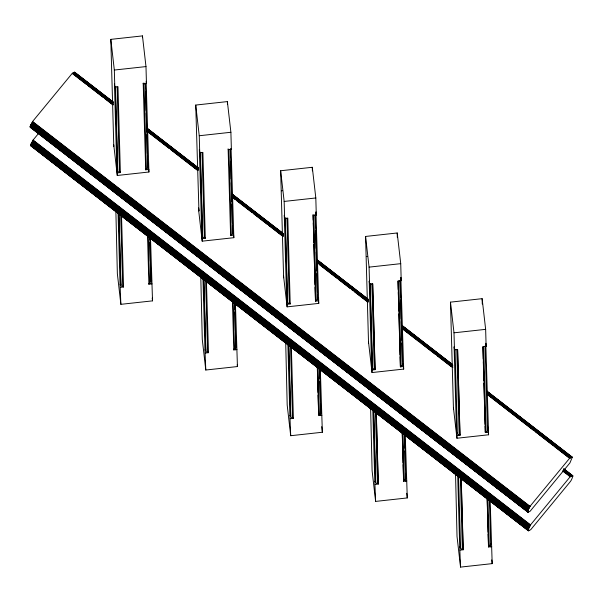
<?xml version="1.0" encoding="UTF-8"?>
<svg xmlns="http://www.w3.org/2000/svg" width="603" height="603" viewBox="0 0 603 603"><rect width="100%" height="100%" fill="white"/><g stroke="black" fill="none" stroke-linecap="round" stroke-linejoin="round"><path stroke-width="0.9" d="M30.987 127.308C28.597 126.947 32.434 122.884 32.57 121.52L72.345 73.227L113.304 104.914M31.733 145.745C28.884 146.092 32.931 141.275 33.082 140.069L39.022 132.864M487.118 394.106L569.79 458.34L571.493 457.142L572.292 457.24L569.918 462.931L530.135 511.223L528.22 512.203L30.256 127.323M562.848 470.837L570.295 476.596L530.519 524.889L528.371 529.193L528.205 530.685L530.655 529.773L570.43 481.48C571.75 479.898 574.659 473.031 570.302 476.89L568.071 475.164M569.782 458.046L529.999 506.339L527.851 510.643L527.776 512.211M86.5 84.465L72.352 73.521L74.704 72.239L113.432 102.201M113.794 146.423L110.809 39.368L142.459 35.901L145.979 66.579L146.454 83.568L143.288 83.915L143.205 83.146L145.692 169.812L148.858 169.466L146.182 83.297M148.858 169.466L148.926 172.006L117.276 175.473L117.201 172.94L120.366 172.586L117.969 86.689L114.804 87.036L114.329 70.046L145.979 66.579M231.1 148.994L233.843 237.695L202.193 241.17L198.666 210.485L198.598 207.952L198.952 211.02L195.726 105.065L227.376 101.59L230.896 132.276L231.371 149.258L228.205 149.604M202.193 241.17L202.118 238.63L205.284 238.283L202.887 152.378L199.721 152.725L199.246 135.743L230.896 132.276M117.201 172.94L116.854 169.865L117.645 169.782L115.324 86.681M145.692 169.812L145.602 169.051L146.393 168.961A1.41 1.364 -1.6 0 0 147.803 167.257L147.712 166.488L148.504 166.398M117.645 169.782L117.728 170.551A1.41 1.364 -1.6 0 0 119.492 171.908L120.283 171.825L120.366 172.586M283.629 277.81L280.644 170.755L312.294 167.287L315.814 197.965L316.289 214.954L313.123 215.301L315.527 301.199L318.686 300.852L315.934 211.887L316.289 214.954M281.465 190.812L282.257 190.721M318.686 300.852L318.761 303.392L287.111 306.859L287.036 304.319L290.201 303.972L287.804 218.075L284.639 218.422L284.164 201.432L315.814 197.965M202.118 238.63L201.771 235.562L202.563 235.471L200.241 152.371M233.768 235.162L230.61 235.509L230.519 234.74L231.311 234.657A1.41 1.364 -1.6 0 0 232.713 232.946L232.63 232.178L233.421 232.095M202.563 235.471L202.646 236.24A1.41 1.364 -1.6 0 0 204.409 237.605L205.201 237.514L205.284 238.283M368.546 343.499L365.561 236.451L397.211 232.977L400.731 263.662L401.206 280.644L398.04 280.99L400.437 366.895L403.603 366.549L400.852 277.576L401.206 280.644M366.383 256.501L367.174 256.411M150.501 237.853L152.521 300.859L120.871 304.327L120.05 284.277L120.841 284.186L118.859 213.228M152.054 283.877L148.888 284.224L148.798 283.455L149.589 283.365A1.41 1.364 -1.6 0 0 150.991 281.661L150.908 280.892L151.7 280.81M120.841 284.186L120.924 284.955A1.41 1.364 -1.6 0 0 122.688 286.312L123.479 286.229L123.562 286.998L120.396 287.345M403.603 366.549L403.678 369.081L372.028 372.556L371.953 370.016L375.119 369.669L372.722 283.764L369.556 284.111L369.081 267.129L400.731 263.662M287.036 304.319L286.689 301.251L287.48 301.168L285.159 218.067M315.527 301.199L315.437 300.43L316.228 300.347A1.41 1.364 -1.6 0 0 317.63 298.636L317.547 297.874L318.339 297.784M287.48 301.168L287.563 301.937A1.41 1.364 -1.6 0 0 289.327 303.294L290.118 303.211L290.201 303.972M453.464 409.196L450.479 302.141L482.129 298.673L485.649 329.351L486.124 346.333L482.958 346.68L485.355 432.585L488.52 432.238L485.769 343.265L486.124 346.333M235.419 303.55L237.439 366.549L205.789 370.023L204.967 349.966L205.759 349.883L203.799 279.852M236.964 349.567L233.806 349.913L233.715 349.145L234.507 349.062A1.41 1.364 -1.6 0 0 235.909 347.351L235.826 346.589L236.617 346.499M205.759 349.883L205.842 350.644A1.41 1.364 -1.6 0 0 207.605 352.009L208.397 351.918L208.48 352.687L205.314 353.034M488.52 432.238L488.596 434.778L456.946 438.245L456.87 435.705L460.036 435.358L457.639 349.461L454.474 349.808L453.999 332.818L485.649 329.351M371.953 370.016L371.606 366.948L372.398 366.858L370.076 283.757M403.256 363.481L402.465 363.564L402.548 364.333A1.41 1.364 -1.6 0 1 401.146 366.036L400.354 366.127L400.437 366.895M372.398 366.858L372.481 367.626A1.41 1.364 -1.6 0 0 374.244 368.991L375.028 368.9L372.662 283.93M320.329 369.24L322.356 432.245L290.706 435.713L289.885 415.663L290.676 415.573L288.716 345.542M318.083 395.229L318.633 414.841L319.424 414.751A1.41 1.364 -1.6 0 0 320.826 413.047L320.743 412.279L321.535 412.188M290.676 415.573L290.759 416.341A1.41 1.364 -1.6 0 0 292.523 417.698L293.314 417.615L293.397 418.384L290.231 418.731M321.881 415.256L318.716 415.603L317.366 367.054M456.87 435.705L456.516 432.637L457.308 432.555L457.398 433.323A1.41 1.364 -1.6 0 0 459.154 434.68L459.946 434.597L457.579 349.627M488.174 429.17L487.382 429.261L487.465 430.022A1.41 1.364 -1.6 0 1 486.063 431.733L485.272 431.816L485.355 432.585M405.246 434.936L407.274 497.935L375.624 501.41L374.795 481.352L375.586 481.269L373.634 411.238M406.799 480.953L403.633 481.3L403.55 480.531L404.342 480.448A1.41 1.364 -1.6 0 0 405.744 478.737L405.661 477.968L406.452 477.885M375.586 481.269L375.677 482.031A1.41 1.364 -1.6 0 0 377.433 483.395L378.224 483.305L376.242 412.346M375.149 484.42L378.315 484.073L376.332 413.108M490.164 500.626L492.191 563.632L460.541 567.099L459.712 547.049L460.504 546.959L460.594 547.728A1.41 1.364 -1.6 0 0 462.35 549.084L463.142 549.001L461.159 478.036M491.37 543.574L490.578 543.665L490.661 544.434A1.41 1.364 -1.6 0 1 489.259 546.137L488.468 546.228L488.551 546.989L491.716 546.642M460.066 550.117L463.232 549.77L461.25 478.805M147.682 128.695L198.319 167.868M231.831 193.797L283.214 233.542M316.718 259.463L368.192 299.292M401.613 325.138L452.34 364.385M486.591 390.887L572.232 457.134M74.44 72.209L113.311 102.163M147.094 128.303L198.199 167.838M231.56 193.759L283.093 233.512M316.598 259.433L367.981 299.178M401.764 325.319L452.725 364.853M486.659 390.993L572.33 457.383M74.267 72.247L112.987 102.201M147.132 128.627L197.874 167.875M232.132 194.377L282.769 233.549M317.027 260.051L368.403 299.797M401.915 325.718L452.551 364.898M486.696 391.317L572.33 457.564M74.063 72.322L112.784 102.276M147.109 128.838L198.425 168.531M231.929 194.452L283.312 234.198M316.824 260.127L368.207 299.872M401.711 325.793L452.348 364.973M486.606 391.468L571.493 457.142M73.837 72.435L113.304 102.97M147.562 129.464L198.199 168.636M231.703 194.565L283.086 234.311M316.598 260.24L367.981 299.985M402.231 326.487L452.868 365.659M487.126 392.161L571.267 457.255M73.589 72.586L113.055 103.113M147.305 129.615L197.942 168.787M232.2 195.289L282.837 234.461M317.088 260.963L368.471 300.709M401.982 326.63L452.619 365.81M486.87 392.304L571.018 457.406M73.31 72.767L112.776 103.301M147.773 130.376L198.41 169.549M231.921 195.47L283.304 235.223M316.816 261.144L368.199 300.897M401.704 326.818L452.34 365.991M486.598 392.493L570.74 457.587M73.016 72.986L113.221 104.093M147.479 130.595L198.116 169.767M231.627 195.689L283.011 235.441M316.515 261.363L367.898 301.116M402.156 327.61L452.793 366.782M487.043 393.284L570.446 457.805M72.692 73.242L112.904 104.349M147.162 130.843L197.799 170.016M232.049 196.518L283.433 236.27M316.944 262.192L368.32 301.937M401.832 327.866L452.469 367.039M486.727 393.533L570.129 458.054M147.554 131.416L198.191 170.589M231.703 196.51L283.086 236.263M316.598 262.184L367.973 301.93M402.231 328.431L452.868 367.604M87.993 85.618L102.887 97.143M104.372 98.297L112.565 104.628M147.562 131.71L169.157 148.413M170.649 149.567L197.46 170.302M231.71 196.804L235.434 199.683M236.926 200.837L251.82 212.354M253.305 213.507L267.453 224.452M268.946 225.605L282.347 235.977M316.605 262.478L318.09 263.632M319.582 264.777L336.708 278.028M338.2 279.181L350.109 288.4M351.602 289.553L353.094 290.706M354.579 291.86L366.496 301.07M402.239 328.725L419.364 341.976M420.856 343.13L435.75 354.647M437.235 355.8L451.383 366.745M487.872 394.973L502.02 405.917M503.513 407.07L534.047 430.693M535.532 431.846L537.024 432.992M538.509 434.145L552.657 445.089M554.149 446.243L569.044 457.767M563.813 468.765L572.812 475.79M563.911 469.021L572.842 475.933M563.911 469.202L572.85 476.114M563.82 469.353L572.827 476.325M563.594 469.466L571.787 475.805M563.345 469.609L571.538 475.948M563.813 470.37L571.26 476.136M563.519 470.589L570.966 476.355M563.194 470.845L570.642 476.604M562.855 471.131L566.579 474.011M32.57 121.52L529.999 506.339M32.577 121.814L530.007 506.633M32.245 122.349L529.675 507.168M31.929 122.861L529.366 507.681M31.642 123.359L529.072 508.171M31.371 123.826L528.808 508.646M31.13 124.278L528.567 509.098M30.911 124.708L528.349 509.527M30.723 125.107L528.153 509.927M30.557 125.484L527.987 510.304M30.421 125.831L527.851 510.643M30.308 126.14L527.738 510.96M30.225 126.426L527.663 511.238M30.173 126.675L528.416 512.128M30.15 126.886L528.22 512.203M30.158 127.067L528.04 512.241M33.082 140.069L530.519 524.889M33.09 140.363L530.527 525.183M32.758 140.891L530.195 525.71M32.449 141.404L529.879 526.223M32.163 141.901L529.592 526.721M31.891 142.376L529.321 527.195M31.65 142.828L529.08 527.648M31.431 143.258L528.861 528.077M31.243 143.657L528.673 528.477M31.077 144.034L528.507 528.846M30.934 144.373L528.371 529.193M30.828 144.69L528.258 529.509M30.745 144.969L528.175 529.788M30.693 145.217L528.937 530.678M30.67 145.436L528.733 530.753M30.67 145.617L528.56 530.791M30.708 145.76L528.416 530.791M74.704 72.239L74.9 72.744M487.525 425.477L487.85 428.266M488.166 431.055L488.596 434.778M490.058 545.037L490.269 546.898M491.769 559.908L492.191 563.632M450.479 302.141L453.999 332.818M454.474 349.808L454.119 346.74L456.516 432.637M459.946 434.597L460.036 435.358M453.418 407.568L456.946 438.245M463.142 549.001L463.232 549.77M460.541 567.099L457.021 536.421L455.544 473.95M403.143 364.438L403.678 369.081M405.141 479.347L405.352 481.202M406.739 493.292L407.274 497.935M365.561 236.451L369.081 267.129M369.556 284.111L369.202 281.043L371.606 366.948M375.028 368.9L375.119 369.669M368.501 341.871L372.028 372.556M378.224 483.305L378.315 484.073M375.624 501.41L372.104 470.724L370.626 408.254M318.12 297.814L318.761 303.392M320.223 413.65L320.434 415.512M321.716 426.668L322.356 432.245M280.644 170.755L284.164 201.432M284.639 218.422L284.284 215.354L286.689 301.251M283.583 276.182L287.111 306.859M290.706 435.713L287.186 405.035L285.709 342.564M233.097 231.19L233.414 233.979M233.632 235.841L233.843 237.695M235.306 347.961L235.517 349.815M237.228 364.694L237.439 366.549M195.726 105.065L199.246 135.743M199.721 152.725L199.367 149.657L201.771 235.562M205.789 370.023L202.269 339.338L200.791 276.867M146.19 81.262L146.454 83.568M148.074 164.566L148.926 172.006M152.205 298.07L152.521 300.859M110.809 39.368L114.329 70.046M114.804 87.036L114.449 83.968L116.854 169.865M113.748 144.795L117.276 175.473M120.871 304.327L117.351 273.649L115.874 211.178M485.121 345.986L487.465 430.022M489.44 500.543L490.661 544.434M483.689 346.763L486.063 431.733M487.925 498.515L489.259 546.137M482.129 298.673L482.279 304.033M487.194 498.44L488.551 546.989M482.897 346.853L483.237 358.989M483.312 361.792L483.832 380.463M483.915 383.267L484.458 402.872M484.51 404.741L485.061 424.346M485.114 426.215L485.272 431.816M487.134 498.606L487.473 510.741M487.525 512.61L488.076 532.215M488.129 534.085L488.468 546.228M456.788 349.71L459.154 434.68M460.368 478.126L462.35 549.084M455.054 349.288L457.398 433.323M458.521 475.993L460.594 547.728M457.707 475.149L459.712 547.049M400.204 280.297L402.548 364.333M404.523 434.853L405.744 478.737M400.143 280.463L400.611 297.271M400.686 300.075L401.214 318.746M401.289 321.55L401.809 340.22M401.892 343.024L402.412 361.694M404.455 435.019L404.824 448.089M404.899 450.893L405.42 469.571M405.525 473.302L405.661 477.968M398.771 281.073L401.146 366.036M403.008 432.826L404.342 480.448M397.211 232.977L397.332 237.446M402.284 432.743L403.633 481.3M397.98 281.156L398.214 289.561M398.289 292.365L398.817 311.035M398.892 313.839L399.442 333.444M399.495 335.313L400.038 354.918M400.09 356.788L400.354 366.127M402.216 432.909L402.45 441.313M402.502 443.182L403.053 462.795M403.106 464.657L403.55 480.531M371.87 284.021L374.244 368.991M375.458 412.429L377.433 483.395M370.136 283.591L372.481 367.626M373.694 411.073L375.677 482.031M372.79 409.46L374.795 481.352M315.286 214.608L317.63 298.636M319.605 369.164L320.826 413.047M315.226 214.774L315.588 227.844M315.671 230.648L316.16 248.383M316.266 252.122L316.786 270.792M316.869 273.596L317.389 292.267M317.464 295.071L317.547 297.874M319.545 369.33L319.801 378.661M319.884 381.465L320.404 400.143M320.51 403.874L320.743 412.279M313.854 215.377L316.228 300.347M318.12 368.064L319.424 414.751M312.294 167.287L312.392 170.86M313.04 214.532L313.191 220.133M313.274 222.937L313.816 242.542M313.869 244.411L314.419 264.016M314.472 265.885L314.992 284.563M315.067 287.36L315.437 300.43M317.299 367.219L317.434 371.885M317.487 373.754L318.007 392.432M291.332 346.65L293.397 418.384M286.953 218.324L289.327 303.294M290.54 346.74L292.523 417.698M285.219 217.902L287.563 301.937M288.777 345.376L290.759 416.341M287.872 343.763L289.885 415.663M230.369 148.911L232.713 232.946M234.688 303.467L235.909 347.351M230.308 149.077L230.542 157.481M230.648 161.22L231.145 178.955M231.243 182.694L231.771 201.364M231.846 204.168L232.366 222.839M232.449 225.643L232.63 232.178M234.627 303.633L234.778 309.233M234.861 312.037L235.381 330.715M235.456 333.512L235.826 346.589M228.936 149.687L231.311 234.657M233.173 301.44L234.507 349.062M227.376 101.59L227.452 104.274M228.122 148.835L230.61 235.509M232.449 301.357L233.806 349.913M206.414 280.96L208.48 352.687M202.035 152.634L204.409 237.605M205.623 281.043L207.605 352.009M200.302 152.205L202.646 236.24M203.859 279.686L205.842 350.644M202.985 279.008L204.967 349.966M145.451 83.222L147.803 167.257M149.77 237.778L150.991 281.661M145.391 83.387L145.519 88.053M145.624 91.792L146.145 110.462M146.227 113.266L146.748 131.936M146.823 134.74L147.343 153.418M147.426 156.215L147.712 166.488M149.71 237.944L149.763 239.813M149.838 242.61L150.358 261.287M150.441 264.084L150.908 280.892M143.996 83.056L146.393 168.961M148.255 235.75L149.589 283.365M142.459 35.901L142.512 37.688M147.531 235.667L148.888 284.224M121.497 215.263L123.562 286.998M117.118 86.938L119.492 171.908M120.706 215.354L122.688 286.312M115.384 86.515L117.728 170.551M118.919 213.055L120.924 284.955M118.067 213.311L120.05 284.277"/></g></svg>
